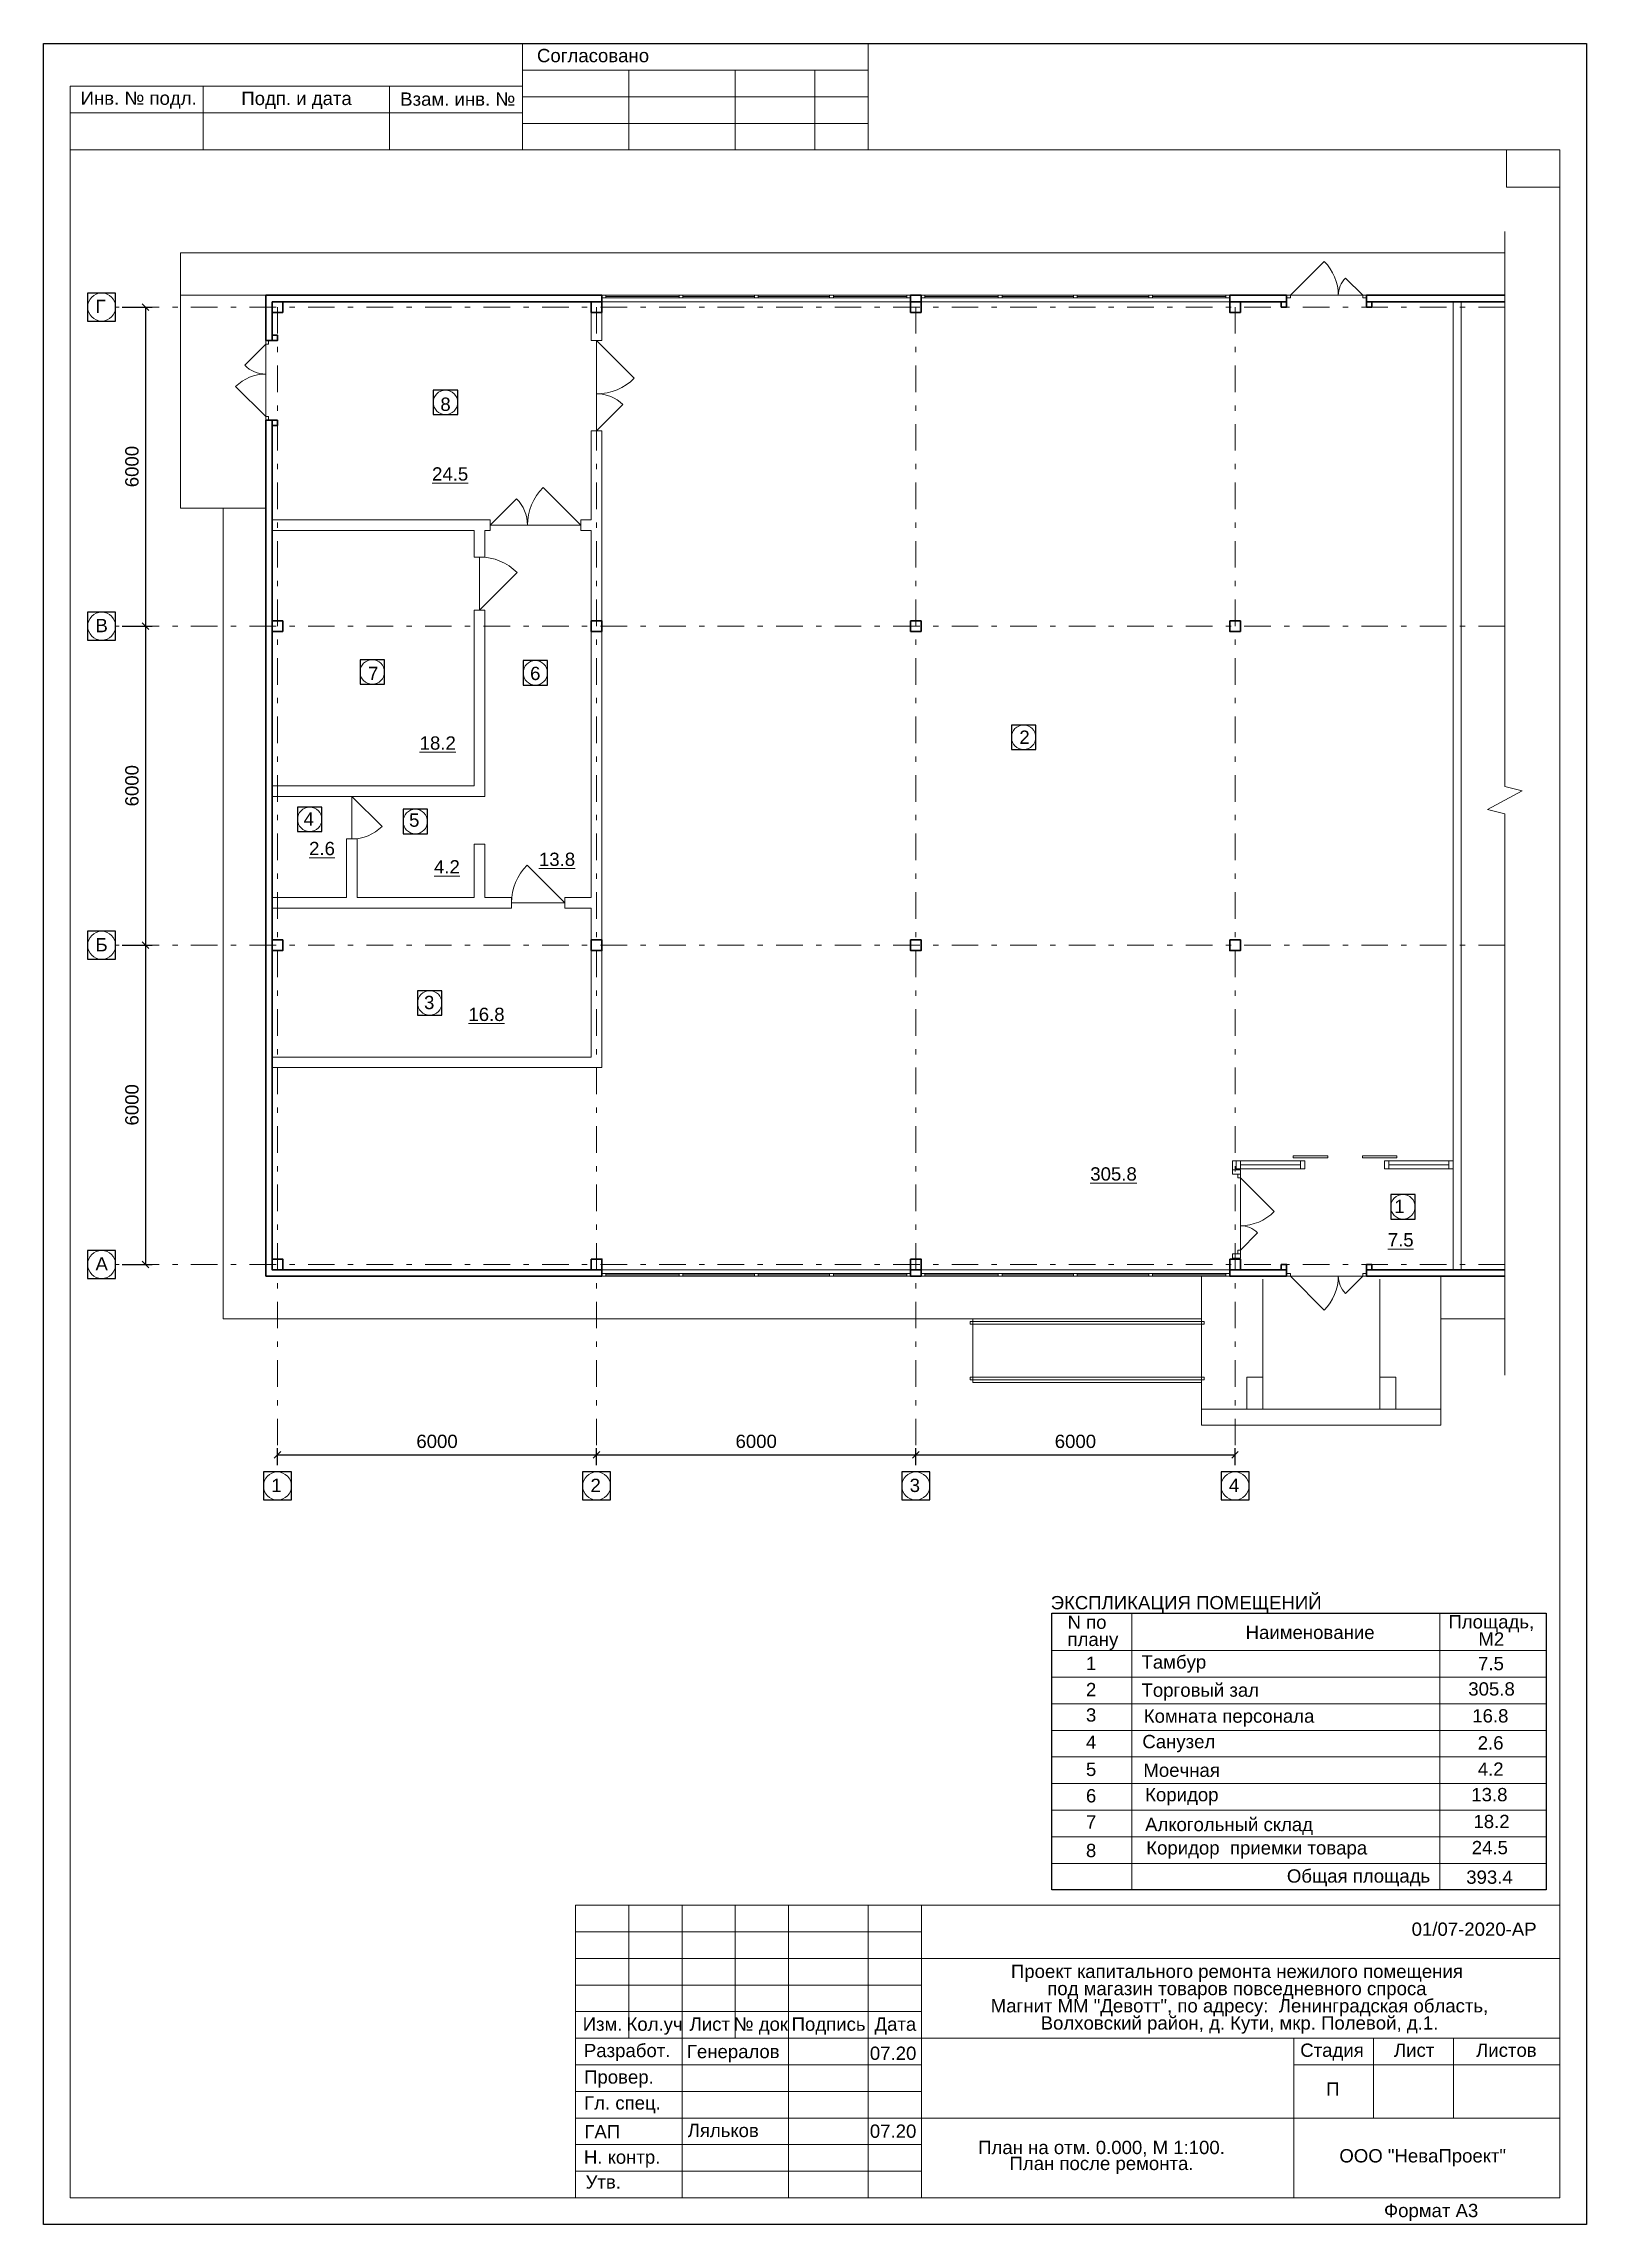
# Model space of a CAD drawing. Header units: metres. Extents: x 0 to 29, y 0 to 41.
import ezdxf
from ezdxf.enums import TextEntityAlignment as Align

# ---------------------------------------------------------------- set-up
doc = ezdxf.new("R2010")
doc.units = ezdxf.units.M
doc.header["$MEASUREMENT"] = 0
doc.linetypes.add('( Dashdot )', pattern=[1.001, 0.5, -0.25, 0.001, -0.25])
doc.linetypes.add('DGN Style 3', pattern=[2.577698, 1.841213, -0.736485])
for name, color, linetype, lineweight in [('1. стены  выступы  колонны  лифты', 7, 'Continuous', 30), ('Level 50', 7, 'Continuous', 0), ('Level 63', 7, 'Continuous', 0)]:
    doc.layers.add(name, color=color, linetype=linetype, lineweight=lineweight)
for name, color, linetype in [('YOLO_FRAME', 1, 'Continuous'), ('YOLO_STAMP', 1, 'Continuous'), ('YOLO_TABLE', 1, 'Continuous')]:
    doc.layers.add(name, color=color, linetype=linetype)
doc.styles.add('GOST 2.304', font='cs_gost2304.shx')
doc.styles.get("Standard").update_dxf_attribs({"font": 'cs_gost2304.shx'})
doc.styles.add('Style-Arial', font='arial.ttf')
doc.dimstyles.get("Standard").update_dxf_attribs({"dimtxt": 0.18, "dimasz": 0.18, "dimexe": 0.18, "dimexo": 0.0625, "dimgap": 0.09, "dimtad": 0, "dimtih": 1, "dimtoh": 1, "dimdec": 4, "dimzin": 0, "dimdsep": 46, "dimtxsty": 'Standard', "dimcen": 0.09, "dimadec": 0, "dimazin": 0, "dimtfac": 1, "dimtdec": 4, "dimtofl": 0, "dimtmove": 0, "dimatfit": 3, "dimfxl": 1, "dimtolj": 1, "dimtzin": 0, "dimarcsym": 0})

# ---------------------------------------------------------------- blocks, each defined once
blk = doc.blocks.new('*U7')
at = {"color": 7, "linetype": 'Continuous', "lineweight": 13}
for p, q in [((0.258, 0.68), (-0.138, 0.284)), ((0.258, -0.68), (-0.308, -0.114))]:
    blk.add_line(p, q, dxfattribs=at)
at = {"color": 7, "linetype": 'Continuous', "lineweight": 0}
for centre, radius, start, end in [((0.258, -0.68), 0.8, 90, 135), ((0.258, 0.68), 0.56, 225, 270)]:
    blk.add_arc(centre, radius, start, end, dxfattribs=at)
at = {"color": 7, "linetype": 'Continuous', "lineweight": 13}
for points in [[(0.308, 0.75), (0.258, 0.75), (0.258, 0.68), (0.308, 0.68)], [(0.308, -0.68), (0.258, -0.68), (0.258, -0.75), (0.308, -0.75)]]:
    blk.add_3dface(points, dxfattribs=at)
blk = doc.blocks.new('_Oblique')
at = {"color": 0, "linetype": 'ByBlock', "lineweight": -2}
blk.add_line((0.5, 0.5), (-0.5, -0.5), dxfattribs=at)
blk = doc.blocks.new('*D10')
at = {"color": 0, "linetype": 'Continuous', "lineweight": -2, "transparency": 16777216}
for p, q in [((1.479, 36.048), (2.038, 36.048)), ((1.913, 36.048), (1.913, 30.048)), ((1.479, 30.048), (2.038, 30.048))]:
    blk.add_line(p, q, dxfattribs=at)
at = {"layer": 'Defpoints', "color": 0, "linetype": 'Continuous', "lineweight": 0, "transparency": 16777216}
for p in [(1.354, 36.048), (1.354, 30.048), (1.913, 30.048)]:
    blk.add_point(p, dxfattribs=at)
at = {"color": 0, "linetype": 'Continuous', "lineweight": -2, "transparency": 16777216, "xscale": 0.125, "yscale": 0.125, "zscale": 0.125}
for p, rotation in [((1.913, 36.048), 90), ((1.913, 30.048), 270)]:
    blk.add_blockref('_Oblique', p, dxfattribs=dict(at, rotation=rotation))
at = {"color": 0, "linetype": 'Continuous', "lineweight": 0, "transparency": 16777216, "insert": (1.661, 33.048), "char_height": 0.25, "attachment_point": 5, "rotation": 90, "style": 'Style-Arial'}
blk.add_mtext('6000', dxfattribs=at)
blk = doc.blocks.new('*D11')
at = {"color": 0, "linetype": 'Continuous', "lineweight": -2, "transparency": 16777216}
for p, q in [((1.479, 30.048), (2.038, 30.048)), ((1.913, 30.048), (1.913, 24.048)), ((1.479, 24.048), (2.038, 24.048))]:
    blk.add_line(p, q, dxfattribs=at)
at = {"layer": 'Defpoints', "color": 0, "linetype": 'Continuous', "lineweight": 0, "transparency": 16777216}
for p in [(1.354, 30.048), (1.354, 24.048), (1.913, 24.048)]:
    blk.add_point(p, dxfattribs=at)
at = {"color": 0, "linetype": 'Continuous', "lineweight": -2, "transparency": 16777216, "xscale": 0.125, "yscale": 0.125, "zscale": 0.125}
for p, rotation in [((1.913, 30.048), 90), ((1.913, 24.048), 270)]:
    blk.add_blockref('_Oblique', p, dxfattribs=dict(at, rotation=rotation))
at = {"color": 0, "linetype": 'Continuous', "lineweight": 0, "transparency": 16777216, "insert": (1.661, 27.048), "char_height": 0.25, "attachment_point": 5, "rotation": 90, "style": 'Style-Arial'}
blk.add_mtext('6000', dxfattribs=at)
blk = doc.blocks.new('*D12')
at = {"color": 0, "linetype": 'Continuous', "lineweight": -2, "transparency": 16777216}
for p, q in [((1.479, 24.048), (2.038, 24.048)), ((1.913, 24.048), (1.913, 18.048)), ((1.479, 18.048), (2.038, 18.048))]:
    blk.add_line(p, q, dxfattribs=at)
at = {"layer": 'Defpoints', "color": 0, "linetype": 'Continuous', "lineweight": 0, "transparency": 16777216}
for p in [(1.354, 24.048), (1.354, 18.048), (1.913, 18.048)]:
    blk.add_point(p, dxfattribs=at)
at = {"color": 0, "linetype": 'Continuous', "lineweight": -2, "transparency": 16777216, "xscale": 0.125, "yscale": 0.125, "zscale": 0.125}
for p, rotation in [((1.913, 24.048), 90), ((1.913, 18.048), 270)]:
    blk.add_blockref('_Oblique', p, dxfattribs=dict(at, rotation=rotation))
at = {"color": 0, "linetype": 'Continuous', "lineweight": 0, "transparency": 16777216, "insert": (1.661, 21.048), "char_height": 0.25, "attachment_point": 5, "rotation": 90, "style": 'Style-Arial'}
blk.add_mtext('6000', dxfattribs=at)
blk = doc.blocks.new('*D13')
at = {"color": 0, "linetype": 'Continuous', "lineweight": -2, "transparency": 16777216}
for p, q in [((4.395, 14.271), (4.395, 14.593)), ((4.395, 14.468), (10.395, 14.468)), ((10.395, 14.271), (10.395, 14.593))]:
    blk.add_line(p, q, dxfattribs=at)
at = {"layer": 'Defpoints', "color": 0, "linetype": 'Continuous', "lineweight": 0, "transparency": 16777216}
for p in [(10.395, 14.468), (4.395, 14.146), (10.395, 14.146)]:
    blk.add_point(p, dxfattribs=at)
at = {"color": 0, "linetype": 'Continuous', "lineweight": -2, "transparency": 16777216, "xscale": 0.125, "yscale": 0.125, "zscale": 0.125, "rotation": 180}
blk.add_blockref('_Oblique', (4.395, 14.468), dxfattribs=at)
at = {"color": 0, "linetype": 'Continuous', "lineweight": -2, "transparency": 16777216, "xscale": 0.125, "yscale": 0.125, "zscale": 0.125}
blk.add_blockref('_Oblique', (10.395, 14.468), dxfattribs=at)
at = {"color": 0, "linetype": 'Continuous', "lineweight": 0, "transparency": 16777216, "insert": (7.395, 14.72), "char_height": 0.25, "attachment_point": 5, "style": 'Style-Arial'}
blk.add_mtext('6000', dxfattribs=at)
blk = doc.blocks.new('*D14')
at = {"color": 0, "linetype": 'Continuous', "lineweight": -2, "transparency": 16777216}
for p, q in [((10.395, 14.271), (10.395, 14.593)), ((10.395, 14.468), (16.395, 14.468)), ((16.395, 14.271), (16.395, 14.593))]:
    blk.add_line(p, q, dxfattribs=at)
at = {"layer": 'Defpoints', "color": 0, "linetype": 'Continuous', "lineweight": 0, "transparency": 16777216}
for p in [(16.395, 14.468), (10.395, 14.146), (16.395, 14.146)]:
    blk.add_point(p, dxfattribs=at)
at = {"color": 0, "linetype": 'Continuous', "lineweight": -2, "transparency": 16777216, "xscale": 0.125, "yscale": 0.125, "zscale": 0.125, "rotation": 180}
blk.add_blockref('_Oblique', (10.395, 14.468), dxfattribs=at)
at = {"color": 0, "linetype": 'Continuous', "lineweight": -2, "transparency": 16777216, "xscale": 0.125, "yscale": 0.125, "zscale": 0.125}
blk.add_blockref('_Oblique', (16.395, 14.468), dxfattribs=at)
at = {"color": 0, "linetype": 'Continuous', "lineweight": 0, "transparency": 16777216, "insert": (13.395, 14.72), "char_height": 0.25, "attachment_point": 5, "style": 'Style-Arial'}
blk.add_mtext('6000', dxfattribs=at)
blk = doc.blocks.new('*D15')
at = {"color": 0, "linetype": 'Continuous', "lineweight": -2, "transparency": 16777216}
for p, q in [((16.395, 14.271), (16.395, 14.593)), ((16.395, 14.468), (22.395, 14.468)), ((22.395, 14.271), (22.395, 14.593))]:
    blk.add_line(p, q, dxfattribs=at)
at = {"layer": 'Defpoints', "color": 0, "linetype": 'Continuous', "lineweight": 0, "transparency": 16777216}
for p in [(22.395, 14.468), (16.395, 14.146), (22.395, 14.146)]:
    blk.add_point(p, dxfattribs=at)
at = {"color": 0, "linetype": 'Continuous', "lineweight": -2, "transparency": 16777216, "xscale": 0.125, "yscale": 0.125, "zscale": 0.125, "rotation": 180}
blk.add_blockref('_Oblique', (16.395, 14.468), dxfattribs=at)
at = {"color": 0, "linetype": 'Continuous', "lineweight": -2, "transparency": 16777216, "xscale": 0.125, "yscale": 0.125, "zscale": 0.125}
blk.add_blockref('_Oblique', (22.395, 14.468), dxfattribs=at)
at = {"color": 0, "linetype": 'Continuous', "lineweight": 0, "transparency": 16777216, "insert": (19.395, 14.72), "char_height": 0.25, "attachment_point": 5, "style": 'Style-Arial'}
blk.add_mtext('6000', dxfattribs=at)
blk = doc.blocks.new('*U17')
at = {"layer": '1. стены  выступы  колонны  лифты', "linetype": 'Continuous', "lineweight": 13}
for p, q in [((-0.15, 0.3), (-0.15, -0.3)), ((0.15, 0.3), (-0.15, 0.3)), ((0.15, 0.3), (0.15, -0.3)), ((0.15, -0.3), (-0.15, -0.3))]:
    blk.add_line(p, q, dxfattribs=at)

msp = doc.modelspace()

# ---------------------------------------------------------------- linework, layer by layer
at = {"color": 7, "linetype": 'Continuous', "lineweight": 0}
for p, q in [((27.46991386, 37.47025259), (27.46991386, 27.034863)), ((2.5754203, 36.2676503), (2.5754203, 37.0676503)), ((2.5754203, 37.0676503), (27.46991386, 37.0676503)), ((11.9454203, 36.2426503), (10.5654203, 36.2426503)), ((10.5654203, 36.2176503), (16.2254203, 36.2176503)), ((13.3604203, 36.2426503), (12.0154203, 36.2426503)), ((14.7754203, 36.2426503), (13.4304203, 36.2426503)), ((16.2254203, 36.2426503), (14.8454203, 36.2426503)), ((16.5654203, 36.2426503), (17.9454203, 36.2426503)), ((22.2254203, 36.2176503), (16.5654203, 36.2176503)), ((18.0154203, 36.2426503), (19.3604203, 36.2426503)), ((19.4304203, 36.2426503), (20.7754203, 36.2426503)), ((20.8454203, 36.2426503), (22.2254203, 36.2426503)), ((23.4354203, 36.2676503), (24.7954203, 36.2676503)), ((4.1754203, 35.3476503), (4.1754203, 33.9876503)), ((10.3954203, 33.7176503), (10.3954203, 35.4176503)), ((10.3954203, 35.4176503), (11.10252708, 34.71054352)), ((10.3954203, 33.7176503), (10.89039505, 34.21262504)), ((8.3954203, 31.9476503), (8.89039505, 32.44262504)), ((10.0954203, 31.9476503), (9.38831352, 32.65475708)), ((3.3754203, 32.2676503), (3.3754203, 17.0276503)), ((8.3954203, 31.9476503), (10.0954203, 31.9476503)), ((8.1954203, 31.3476503), (8.1954203, 30.3476503)), ((8.1954203, 30.3476503), (8.90252708, 31.05475708)), ((5.7954203, 26.0476503), (5.7954203, 26.8476503)), ((5.7954203, 26.8476503), (6.36110573, 26.28196487)), ((27.46991386, 26.51895118), (27.46991386, 15.96758668)), ((9.7954203, 24.8476503), (9.08831352, 25.55475708)), ((9.7954203, 24.8476503), (8.7954203, 24.8476503)), ((22.3454203, 19.9976503), (23.6254203, 19.9976503)), ((22.3454203, 19.7676503), (22.3454203, 19.9976503)), ((22.4954203, 19.9226503), (23.6254203, 19.9226503)), ((25.2854203, 19.9976503), (26.4954203, 19.9976503)), ((25.2854203, 19.9226503), (26.4154203, 19.9226503)), ((22.4954203, 19.6776503), (22.4954203, 18.3176503)), ((10.5654203, 17.8776503), (16.2254203, 17.8776503)), ((11.9454203, 17.8526503), (10.5654203, 17.8526503)), ((13.3604203, 17.8526503), (12.0154203, 17.8526503)), ((14.7754203, 17.8526503), (13.4304203, 17.8526503)), ((16.2254203, 17.8526503), (14.8454203, 17.8526503)), ((22.2254203, 17.8776503), (16.5654203, 17.8776503)), ((16.5654203, 17.8526503), (17.9454203, 17.8526503)), ((18.0154203, 17.8526503), (19.3604203, 17.8526503)), ((19.4304203, 17.8526503), (20.7754203, 17.8526503)), ((20.8454203, 17.8526503), (22.2254203, 17.8526503)), ((21.7654203, 17.8276503), (21.7654203, 15.0276503)), ((23.4354203, 17.8276503), (24.7954203, 17.8276503)), ((26.2654203, 17.8276503), (26.2654203, 15.0276503)), ((3.3754203, 17.0276503), (21.7654203, 17.0276503)), ((17.4154203, 16.9776503), (21.8154203, 16.9776503)), ((17.4154203, 16.9776503), (17.4154203, 16.9276503)), ((17.4154203, 16.9276503), (21.8154203, 16.9276503)), ((17.4654203, 17.0276503), (17.4654203, 15.8276503)), ((21.8154203, 16.9776503), (21.8154203, 16.9276503)), ((26.2654203, 17.0276503), (27.46991386, 17.0276503)), ((17.4154203, 15.9276503), (21.8154203, 15.9276503)), ((17.4154203, 15.9276503), (17.4154203, 15.8776503)), ((17.4154203, 15.8776503), (21.8154203, 15.8776503)), ((17.4654203, 15.8276503), (21.7654203, 15.8276503)), ((21.8154203, 15.9276503), (21.8154203, 15.8776503)), ((21.7654203, 15.3276503), (26.2654203, 15.3276503)), ((21.7654203, 15.0276503), (26.2654203, 15.0276503)), ((18.95322052, 10.78735592), (28.24392385, 10.78735592)), ((18.95322052, 10.28735592), (28.24392385, 10.28735592)), ((18.95322052, 9.78735592), (28.24392385, 9.78735592)), ((18.95322052, 9.28735592), (28.24392385, 9.28735592)), ((18.95322052, 8.78735592), (28.24392385, 8.78735592)), ((18.95322052, 8.28735592), (28.24392385, 8.28735592)), ((18.95322052, 7.78735592), (28.24392385, 7.78735592)), ((18.95322052, 7.28735592), (28.24392385, 7.28735592)), ((18.95322052, 6.78735592), (28.24392385, 6.78735592))]:
    msp.add_line(p, q, dxfattribs=at)
at = {"color": 7, "linetype": 'Continuous', "lineweight": 13}
for p, q in [((23.4354203, 36.2676503), (24.07282718, 36.90505717)), ((24.7954203, 36.2676503), (24.47116196, 36.59190864)), ((26.4954203, 36.1476503), (26.4954203, 30.2476503)), ((26.6454203, 36.1476503), (26.6454203, 30.2476503)), ((10.2954203, 35.9476503), (10.2954203, 35.4176503)), ((10.4954203, 35.9476503), (10.4954203, 35.4176503)), ((10.2954203, 35.4176503), (10.4954203, 35.4176503)), ((10.2954203, 33.7176503), (10.4954203, 33.7176503)), ((10.2954203, 33.7176503), (10.2954203, 32.0476503)), ((10.4954203, 33.7176503), (10.4954203, 21.7476503)), ((4.2954203, 32.0476503), (8.3954203, 32.0476503)), ((8.3954203, 32.0476503), (8.3954203, 31.8476503)), ((10.0954203, 32.0476503), (10.0954203, 31.8476503)), ((10.0954203, 32.0476503), (10.2954203, 32.0476503)), ((4.2954203, 31.8476503), (8.0954203, 31.8476503)), ((8.0954203, 31.8476503), (8.0954203, 31.3476503)), ((8.2954203, 31.8476503), (8.3954203, 31.8476503)), ((8.2954203, 31.8476503), (8.2954203, 31.3476503)), ((10.0954203, 31.8476503), (10.2954203, 31.8476503)), ((10.2954203, 31.8476503), (10.2954203, 24.9476503)), ((8.0954203, 31.3476503), (8.2954203, 31.3476503)), ((8.0954203, 30.3476503), (8.2954203, 30.3476503)), ((8.0954203, 30.3476503), (8.0954203, 27.0476503)), ((8.2954203, 30.3476503), (8.2954203, 26.8476503)), ((26.4954203, 30.2476503), (26.4954203, 17.9476503)), ((26.6454203, 30.2476503), (26.6454203, 17.9476503)), ((4.2954203, 27.0476503), (8.0954203, 27.0476503)), ((4.2954203, 26.8476503), (8.2954203, 26.8476503)), ((5.6954203, 26.0476503), (5.6954203, 24.9476503)), ((5.6954203, 26.0476503), (5.8954203, 26.0476503)), ((5.8954203, 26.0476503), (5.8954203, 24.9476503)), ((8.0954203, 25.9476503), (8.0954203, 24.9476503)), ((8.0954203, 25.9476503), (8.2954203, 25.9476503)), ((8.2954203, 25.9476503), (8.2954203, 24.9476503)), ((4.2954203, 24.9476503), (5.6954203, 24.9476503)), ((4.2954203, 24.7476503), (8.7954203, 24.7476503)), ((5.8954203, 24.9476503), (8.0954203, 24.9476503)), ((8.2954203, 24.9476503), (8.7954203, 24.9476503)), ((8.7954203, 24.9476503), (8.7954203, 24.7476503)), ((9.7954203, 24.9476503), (9.7954203, 24.7476503)), ((9.7954203, 24.9476503), (10.2954203, 24.9476503)), ((9.7954203, 24.7476503), (10.2954203, 24.7476503)), ((10.2954203, 24.7476503), (10.2954203, 21.9476503)), ((4.2954203, 21.9476503), (10.2954203, 21.9476503)), ((4.2954203, 21.7476503), (10.4954203, 21.7476503)), ((22.4954203, 19.8476503), (23.6254203, 19.8476503)), ((23.7054203, 19.8476503), (23.7054203, 19.9976503)), ((25.2054203, 19.8476503), (25.2054203, 19.9976503)), ((25.2854203, 19.8476503), (26.4954203, 19.8476503)), ((22.4954203, 19.6776503), (23.13282718, 19.04024342)), ((22.4954203, 18.3176503), (22.81967865, 18.64190864)), ((23.4354203, 17.8276503), (24.07282718, 17.19024342)), ((24.7954203, 17.8276503), (24.47116196, 17.50339195)), ((18.95322052, 11.49182835), (28.24392385, 11.49182835)), ((18.95322052, 11.49182835), (18.95322052, 6.28735592)), ((20.45322052, 11.49182835), (20.45322052, 10.78735592)), ((26.24392385, 11.49182835), (26.24392385, 6.28735592)), ((28.24392385, 11.49182835), (28.24392385, 6.28735592)), ((18.95322052, 10.78735592), (28.24392385, 10.78735592)), ((20.45322052, 10.78735592), (20.45322052, 6.28735592)), ((18.95322052, 6.28735592), (28.24392385, 6.28735592))]:
    msp.add_line(p, q, dxfattribs=at)
at = {"color": 7, "linetype": 'Continuous', "lineweight": 30}
for p, q in [((4.1754203, 36.2676503), (10.4954203, 36.2676503)), ((4.1754203, 36.2676503), (4.1754203, 35.4176503)), ((4.2954203, 36.1476503), (10.4954203, 36.1476503)), ((4.2954203, 36.1476503), (4.2954203, 35.4176503)), ((10.4954203, 36.1476503), (10.4954203, 36.2676503)), ((22.2954203, 36.1476503), (22.2954203, 36.2676503)), ((22.2954203, 36.2676503), (23.3654203, 36.2676503)), ((22.2954203, 36.1476503), (23.3654203, 36.1476503)), ((23.3654203, 36.1476503), (23.3654203, 36.2676503)), ((24.8654203, 36.1476503), (24.8654203, 36.2676503)), ((24.8654203, 36.2676503), (27.46991386, 36.2676503)), ((24.8654203, 36.1476503), (27.46991386, 36.1476503)), ((4.1754203, 35.4176503), (4.2954203, 35.4176503)), ((4.1754203, 33.9176503), (4.2954203, 33.9176503)), ((4.1754203, 33.9176503), (4.1754203, 17.8276503)), ((4.2954203, 33.9176503), (4.2954203, 17.9476503)), ((4.1754203, 17.8276503), (10.4954203, 17.8276503)), ((4.2954203, 17.9476503), (10.4954203, 17.9476503)), ((10.4954203, 17.9476503), (10.4954203, 17.8276503)), ((22.2954203, 17.9476503), (23.3654203, 17.9476503)), ((22.2954203, 17.9476503), (22.2954203, 17.8276503)), ((22.2954203, 17.8276503), (23.3654203, 17.8276503)), ((23.3654203, 17.9476503), (23.3654203, 17.8276503)), ((24.8654203, 17.9476503), (24.8654203, 17.8276503)), ((24.8654203, 17.9476503), (27.46991386, 17.9476503)), ((24.8654203, 17.8276503), (27.46991386, 17.8276503))]:
    msp.add_line(p, q, dxfattribs=at)
at = {"color": 1, "linetype": '( Dashdot )', "lineweight": 0}
for p, q in [((27.46991386, 36.0476503), (1.35393748, 36.0476503)), ((4.3954203, 36.0476503), (4.3954203, 14.145977)), ((10.3954203, 36.0476503), (10.3954203, 14.145977)), ((16.3954203, 36.0476503), (16.3954203, 14.145977)), ((22.3954203, 36.0476503), (22.3954203, 14.145977)), ((27.46991386, 30.0476503), (1.35393748, 30.0476503)), ((27.46991386, 24.0476503), (1.35393748, 24.0476503)), ((27.46991386, 18.0476503), (1.35393748, 18.0476503))]:
    msp.add_line(p, q, dxfattribs=at)
at = {"color": 7, "linetype": 'DGN Style 3', "lineweight": 13}
for p, q in [((22.9154203, 15.9276503), (22.9154203, 17.8276503)), ((25.1154203, 15.9276503), (25.1154203, 17.8276503))]:
    msp.add_line(p, q, dxfattribs=at)
at = {"color": 7, "linetype": 'Continuous', "lineweight": 0, "flags": 128}
for points in [[(4.1754203, 36.2676503), (2.5754203, 36.2676503), (2.5754203, 32.2676503), (4.1754203, 32.2676503)], [(27.46991386, 27.034863), (27.79266844, 26.94910119), (27.14184621, 26.59776226), (27.46991386, 26.51895118)]]:
    msp.add_lwpolyline(points, dxfattribs=at)
at = {"color": 7, "linetype": 'Continuous', "lineweight": 13}
for centre, radius in [((1.09058203, 36.0476503), 0.26335544), ((7.5539785, 34.25551157), 0.23004335), ((1.09058203, 30.0476503), 0.26335544), ((6.1773798, 29.18671557), 0.23004335), ((9.24319125, 29.17024656), 0.23004335), ((18.42211554, 27.95815666), 0.23004335), ((5.00164934, 26.41577364), 0.23004335), ((6.98636179, 26.37504379), 0.23004335), ((1.09058203, 24.0476503), 0.26335544), ((7.25745872, 22.96334051), 0.23004335), ((25.55157741, 19.13173613), 0.23004335), ((1.09058203, 18.0476503), 0.26335544), ((4.3954203, 13.88262156), 0.26335544), ((10.3954203, 13.88262156), 0.26335544), ((16.3954203, 13.88262156), 0.26335544), ((22.3954203, 13.88262156), 0.26335544)]:
    msp.add_circle(centre, radius, dxfattribs=at)
at = {"color": 7, "linetype": 'Continuous', "lineweight": 0, "extrusion": (0, 0, -1)}
for centre, radius, start, end in [((-23.4354203, 36.2676503), 0.90142945, 135, 180), ((-24.7954203, 36.2676503), 0.45857055, 0, 45), ((-10.3954203, 35.4176503), 1, 225, 270), ((-10.3954203, 33.7176503), 0.7, 90, 135), ((-22.4954203, 19.6776503), 0.90142945, 225, 270), ((-22.4954203, 18.3176503), 0.45857055, 90, 135)]:
    msp.add_arc(centre, radius, start, end, dxfattribs=at)
at = {"color": 7, "linetype": 'Continuous', "lineweight": 0}
for centre, radius, start, end in [((8.3954203, 31.9476503), 0.7, 0, 45), ((10.0954203, 31.9476503), 1, 135, 180), ((8.1954203, 30.3476503), 1, 45, 90), ((5.7954203, 26.8476503), 0.8, 270, 315), ((9.7954203, 24.8476503), 1, 135, 180), ((23.4354203, 17.8276503), 0.90142945, 315, 0), ((24.7954203, 17.8276503), 0.45857055, 180, 225)]:
    msp.add_arc(centre, radius, start, end, dxfattribs=at)
at = {"color": 7, "linetype": 'Continuous', "lineweight": 30}
for points in [[(4.2954203, 36.1476503), (4.4954203, 36.1476503), (4.4954203, 35.9476503), (4.2954203, 35.9476503)], [(10.2954203, 36.1476503), (10.4954203, 36.1476503), (10.4954203, 35.9476503), (10.2954203, 35.9476503)], [(16.2954203, 36.2676503), (16.4954203, 36.2676503), (16.4954203, 36.1476503), (16.2954203, 36.1476503)], [(16.2954203, 36.1476503), (16.4954203, 36.1476503), (16.4954203, 35.9476503), (16.2954203, 35.9476503)], [(22.2954203, 36.1476503), (22.4954203, 36.1476503), (22.4954203, 35.9476503), (22.2954203, 35.9476503)], [(23.2654203, 36.0476503), (23.3654203, 36.0476503), (23.3654203, 36.1476503), (23.2654203, 36.1476503)], [(24.8654203, 36.0476503), (24.9654203, 36.0476503), (24.9654203, 36.1476503), (24.8654203, 36.1476503)], [(4.2954203, 35.5176503), (4.3954203, 35.5176503), (4.3954203, 35.4176503), (4.2954203, 35.4176503)], [(4.2954203, 33.9176503), (4.3954203, 33.9176503), (4.3954203, 33.8176503), (4.2954203, 33.8176503)], [(4.2954203, 30.1476503), (4.4954203, 30.1476503), (4.4954203, 29.9476503), (4.2954203, 29.9476503)], [(10.2954203, 30.1476503), (10.4954203, 30.1476503), (10.4954203, 29.9476503), (10.2954203, 29.9476503)], [(16.2954203, 30.1476503), (16.4954203, 30.1476503), (16.4954203, 29.9476503), (16.2954203, 29.9476503)], [(22.2954203, 30.1476503), (22.4954203, 30.1476503), (22.4954203, 29.9476503), (22.2954203, 29.9476503)], [(4.2954203, 24.1476503), (4.4954203, 24.1476503), (4.4954203, 23.9476503), (4.2954203, 23.9476503)], [(10.2954203, 24.1476503), (10.4954203, 24.1476503), (10.4954203, 23.9476503), (10.2954203, 23.9476503)], [(16.2954203, 24.1476503), (16.4954203, 24.1476503), (16.4954203, 23.9476503), (16.2954203, 23.9476503)], [(22.2954203, 24.1476503), (22.4954203, 24.1476503), (22.4954203, 23.9476503), (22.2954203, 23.9476503)], [(4.2954203, 18.1476503), (4.4954203, 18.1476503), (4.4954203, 17.9476503), (4.2954203, 17.9476503)], [(10.2954203, 18.1476503), (10.4954203, 18.1476503), (10.4954203, 17.9476503), (10.2954203, 17.9476503)], [(16.2954203, 18.1476503), (16.4954203, 18.1476503), (16.4954203, 17.9476503), (16.2954203, 17.9476503)], [(22.2954203, 18.1476503), (22.4954203, 18.1476503), (22.4954203, 17.9476503), (22.2954203, 17.9476503)], [(23.2654203, 18.0476503), (23.3654203, 18.0476503), (23.3654203, 17.9476503), (23.2654203, 17.9476503)], [(24.8654203, 18.0476503), (24.9654203, 18.0476503), (24.9654203, 17.9476503), (24.8654203, 17.9476503)], [(16.2954203, 17.9476503), (16.4954203, 17.9476503), (16.4954203, 17.8276503), (16.2954203, 17.8276503)]]:
    msp.add_3dface(points, dxfattribs=at)
at = {"color": 7, "linetype": 'Continuous', "lineweight": 0}
for points in [[(10.4954203, 36.2676503), (16.2954203, 36.2676503), (16.2954203, 36.1476503), (10.4954203, 36.1476503)], [(16.4954203, 36.1476503), (22.2954203, 36.1476503), (22.2954203, 36.2676503), (16.4954203, 36.2676503)], [(10.4954203, 17.8276503), (16.2954203, 17.8276503), (16.2954203, 17.9476503), (10.4954203, 17.9476503)], [(16.4954203, 17.9476503), (22.2954203, 17.9476503), (22.2954203, 17.8276503), (16.4954203, 17.8276503)]]:
    msp.add_3dface(points, dxfattribs=at)
at = {"color": 7, "linetype": 'Continuous', "lineweight": 13}
for points in [[(10.4954203, 36.2676503), (10.4954203, 36.2176503), (10.5654203, 36.2176503), (10.5654203, 36.2676503)], [(11.9454203, 36.2676503), (11.9454203, 36.2176503), (12.0154203, 36.2176503), (12.0154203, 36.2676503)], [(13.3604203, 36.2676503), (13.3604203, 36.2176503), (13.4304203, 36.2176503), (13.4304203, 36.2676503)], [(14.8454203, 36.2676503), (14.8454203, 36.2176503), (14.7754203, 36.2176503), (14.7754203, 36.2676503)], [(16.2254203, 36.2676503), (16.2254203, 36.2176503), (16.2954203, 36.2176503), (16.2954203, 36.2676503)], [(16.5654203, 36.2676503), (16.5654203, 36.2176503), (16.4954203, 36.2176503), (16.4954203, 36.2676503)], [(17.9454203, 36.2676503), (17.9454203, 36.2176503), (18.0154203, 36.2176503), (18.0154203, 36.2676503)], [(19.4304203, 36.2676503), (19.4304203, 36.2176503), (19.3604203, 36.2176503), (19.3604203, 36.2676503)], [(20.8454203, 36.2676503), (20.8454203, 36.2176503), (20.7754203, 36.2176503), (20.7754203, 36.2676503)], [(22.2954203, 36.2676503), (22.2954203, 36.2176503), (22.2254203, 36.2176503), (22.2254203, 36.2676503)], [(23.4354203, 36.2676503), (23.4354203, 36.2176503), (23.3654203, 36.2176503), (23.3654203, 36.2676503)], [(24.8654203, 36.2676503), (24.8654203, 36.2176503), (24.7954203, 36.2176503), (24.7954203, 36.2676503)], [(22.3454203, 19.8276503), (22.4954203, 19.8276503), (22.4954203, 19.7476503), (22.3454203, 19.7476503)], [(22.4154203, 19.8476503), (22.4154203, 19.9976503), (22.4954203, 19.9976503), (22.4954203, 19.8476503)], [(22.4954203, 19.6776503), (22.4454203, 19.6776503), (22.4454203, 19.7476503), (22.4954203, 19.7476503)], [(24.13926727, 20.0894353), (23.48926727, 20.0894353), (23.48926727, 20.05412226), (24.13926727, 20.05412226)], [(23.6254203, 19.8476503), (23.6254203, 19.9976503), (23.7054203, 19.9976503), (23.7054203, 19.8476503)], [(24.78926727, 20.0894353), (25.43926727, 20.0894353), (25.43926727, 20.05412226), (24.78926727, 20.05412226)], [(25.2054203, 19.8476503), (25.2054203, 19.9976503), (25.2854203, 19.9976503), (25.2854203, 19.8476503)], [(26.4154203, 19.8476503), (26.4154203, 19.9976503), (26.4954203, 19.9976503), (26.4954203, 19.8476503)], [(22.3454203, 18.2476503), (22.4954203, 18.2476503), (22.4954203, 18.1676503), (22.3454203, 18.1676503)], [(22.4954203, 18.2476503), (22.4454203, 18.2476503), (22.4454203, 18.3176503), (22.4954203, 18.3176503)], [(10.4954203, 17.8276503), (10.4954203, 17.8776503), (10.5654203, 17.8776503), (10.5654203, 17.8276503)], [(11.9454203, 17.8276503), (11.9454203, 17.8776503), (12.0154203, 17.8776503), (12.0154203, 17.8276503)], [(13.3604203, 17.8276503), (13.3604203, 17.8776503), (13.4304203, 17.8776503), (13.4304203, 17.8276503)], [(14.8454203, 17.8276503), (14.8454203, 17.8776503), (14.7754203, 17.8776503), (14.7754203, 17.8276503)], [(16.2254203, 17.8276503), (16.2254203, 17.8776503), (16.2954203, 17.8776503), (16.2954203, 17.8276503)], [(16.5654203, 17.8276503), (16.5654203, 17.8776503), (16.4954203, 17.8776503), (16.4954203, 17.8276503)], [(17.9454203, 17.8276503), (17.9454203, 17.8776503), (18.0154203, 17.8776503), (18.0154203, 17.8276503)], [(19.4304203, 17.8276503), (19.4304203, 17.8776503), (19.3604203, 17.8776503), (19.3604203, 17.8276503)], [(20.8454203, 17.8276503), (20.8454203, 17.8776503), (20.7754203, 17.8776503), (20.7754203, 17.8276503)], [(22.2954203, 17.8276503), (22.2954203, 17.8776503), (22.2254203, 17.8776503), (22.2254203, 17.8276503)], [(23.4354203, 17.8276503), (23.4354203, 17.8776503), (23.3654203, 17.8776503), (23.3654203, 17.8276503)], [(24.8654203, 17.8276503), (24.8654203, 17.8776503), (24.7954203, 17.8776503), (24.7954203, 17.8276503)]]:
    msp.add_3dface(points, dxfattribs=at)
at = {"layer": 'Level 50', "color": 7, "linetype": 'Continuous', "lineweight": 0}
for p, q in [((0.00001353, 41.0000024), (29.00001353, 41.0000024)), ((0.00001353, 0.0000024), (0.00001353, 41.0000024)), ((29.00001353, 41.0000024), (29.00001353, 0.0000024)), ((29.00001353, 0.0000024), (0.00001353, 0.0000024))]:
    msp.add_line(p, q, dxfattribs=at)
at = {"layer": 'Level 50', "color": 7, "linetype": 'Continuous', "lineweight": 13}
for p, q in [((0.50001353, 39.43893646), (0.50001353, 0.5000024)), ((28.50001353, 39.0000024), (0.50001353, 39.0000024)), ((27.50001353, 39.0000024), (27.50001353, 38.3000024)), ((28.50001353, 39.0000024), (28.50001353, 0.5000024)), ((27.50001353, 38.3000024), (28.50001353, 38.3000024)), ((28.50001353, 0.5000024), (0.50001353, 0.5000024))]:
    msp.add_line(p, q, dxfattribs=at)
at = {"layer": 'Level 63', "color": 7, "linetype": 'Continuous', "lineweight": 13}
for p, q in [((9.00001353, 41.0000024), (9.00001353, 39.0000024)), ((15.50001353, 41.0000024), (9.00001353, 41.0000024)), ((15.50001353, 41.0000024), (15.50001353, 39.0000024)), ((3.00001353, 40.2000024), (3.00001353, 39.0000024)), ((6.50001353, 40.2000024), (6.50001353, 39.0000024)), ((15.50001353, 40.5000024), (9.00001353, 40.5000024)), ((9.00001353, 40.2000024), (9.00001353, 39.0000024)), ((11.00001353, 40.5000024), (11.00001353, 39.0000024)), ((13.00001353, 40.5000024), (13.00001353, 39.0000024)), ((14.50001353, 40.5000024), (14.50001353, 39.0000024)), ((15.50001353, 40.0000024), (9.00001353, 40.0000024)), ((0.50001353, 39.7000024), (9.00001353, 39.7000024)), ((15.50001353, 39.5000024), (9.00001353, 39.5000024)), ((10.00001353, 6.0000024), (28.50001353, 6.0000024)), ((10.00001353, 6.0000024), (10.00001353, 0.5000024)), ((11.00001353, 6.0000024), (11.00001353, 3.5000024)), ((12.00001353, 6.0000024), (12.00001353, 0.5000024)), ((13.00001353, 6.0000024), (13.00001353, 3.5000024)), ((14.00001353, 6.0000024), (14.00001353, 0.5000024)), ((15.50001353, 6.0000024), (15.50001353, 0.5000024)), ((16.50001353, 6.0000024), (16.50001353, 0.5000024)), ((16.50001353, 5.0000024), (28.50001353, 5.0000024)), ((10.00001353, 4.0000024), (16.50001353, 4.0000024)), ((10.00001353, 3.5000024), (16.50001353, 3.5000024)), ((16.50001353, 3.5000024), (28.50001353, 3.5000024)), ((23.50001353, 3.0000024), (28.50001353, 3.0000024)), ((16.50001353, 2.0000024), (28.50001353, 2.0000024)), ((21.50002451, 0.5000024), (27.80001353, 0.5000024))]:
    msp.add_line(p, q, dxfattribs=at)
at = {"layer": 'Level 63', "color": 7, "linetype": 'Continuous', "lineweight": 0}
for p, q in [((10.00001353, 5.5000024), (16.50001353, 5.5000024)), ((10.00001353, 5.0000024), (16.50001353, 5.0000024)), ((10.00001353, 4.5000024), (16.50001353, 4.5000024)), ((10.00001353, 3.0000024), (16.50001353, 3.0000024)), ((10.00001353, 2.5000024), (16.50001353, 2.5000024)), ((10.00001353, 2.0000024), (16.50001353, 2.0000024)), ((10.00001353, 1.5000024), (16.50001353, 1.5000024)), ((10.00001353, 1.0000024), (16.50001353, 1.0000024))]:
    msp.add_line(p, q, dxfattribs=at)
at = {"layer": 'Level 63', "color": 7, "linetype": 'Continuous', "lineweight": 13, "flags": 128}
for points in [[(0.50001353, 39.0000024), (0.50001353, 40.2000024), (9.00001353, 40.2000024)], [(23.50001353, 3.5000024), (23.50001353, 0.5000024)], [(25.00001353, 3.5000024), (25.00001353, 2.0000024)], [(26.50001353, 3.5000024), (26.50001353, 2.0000024)]]:
    msp.add_lwpolyline(points, dxfattribs=at)
at = {"layer": 'YOLO_FRAME'}
msp.add_lwpolyline([(0.00001353, 41.0000024), (29.00001353, 41.0000024), (29.00001353, 0.0000024), (0.00001353, 0.0000024)], close=True, dxfattribs=at)
at = {"layer": 'YOLO_STAMP', "lineweight": 0}
msp.add_lwpolyline([(10.00001353, 6.0000024), (28.50001353, 6.0000024), (28.50001353, 0.5000024), (10.00001353, 0.5000024)], close=True, dxfattribs=at)
at = {"layer": 'YOLO_TABLE'}
for points in [[(0.82722659, 35.78429485), (1.35393748, 35.78429485), (1.35393748, 36.31100574), (0.82722659, 36.31100574)], [(7.32393516, 34.02546822), (7.78402185, 34.02546822), (7.78402185, 34.48555491), (7.32393516, 34.48555491)], [(0.82722659, 29.78429485), (1.35393748, 29.78429485), (1.35393748, 30.31100574), (0.82722659, 30.31100574)], [(5.94733646, 28.95667222), (6.40742315, 28.95667222), (6.40742315, 29.41675891), (5.94733646, 29.41675891)], [(9.0131479, 28.94020321), (9.47323459, 28.94020321), (9.47323459, 29.4002899), (9.0131479, 29.4002899)], [(18.19207219, 27.72811332), (18.65215889, 27.72811332), (18.65215889, 28.18820001), (18.19207219, 28.18820001)], [(4.771606, 26.18573029), (5.23169269, 26.18573029), (5.23169269, 26.64581698), (4.771606, 26.64581698)], [(6.75631844, 26.14500045), (7.21640513, 26.14500045), (7.21640513, 26.60508714), (6.75631844, 26.60508714)], [(0.82722659, 23.78429485), (1.35393748, 23.78429485), (1.35393748, 24.31100574), (0.82722659, 24.31100574)], [(7.02741538, 22.73329716), (7.48750207, 22.73329716), (7.48750207, 23.19338386), (7.02741538, 23.19338386)], [(25.32153406, 18.90169278), (25.78162075, 18.90169278), (25.78162075, 19.36177948), (25.32153406, 19.36177948)], [(0.82722659, 17.78429485), (1.35393748, 17.78429485), (1.35393748, 18.31100574), (0.82722659, 18.31100574)], [(4.13206486, 13.61926611), (4.65877575, 13.61926611), (4.65877575, 14.145977), (4.13206486, 14.145977)], [(10.13206486, 13.61926611), (10.65877575, 13.61926611), (10.65877575, 14.145977), (10.13206486, 14.145977)], [(16.13206486, 13.61926611), (16.65877575, 13.61926611), (16.65877575, 14.145977), (16.13206486, 14.145977)], [(22.13206486, 13.61926611), (22.65877575, 13.61926611), (22.65877575, 14.145977), (22.13206486, 14.145977)], [(18.95322052, 11.49182835), (28.24392385, 11.49182835), (28.24392385, 6.28735592), (18.95322052, 6.28735592)]]:
    msp.add_lwpolyline(points, close=True, dxfattribs=at)

# ---------------------------------------------------------------- block references
at = {"color": 7, "linetype": 'Continuous', "lineweight": 13}
msp.add_blockref('*U7', (3.9176128, 34.66763519), dxfattribs=at)
at = {"layer": '1. стены  выступы  колонны  лифты', "linetype": 'Continuous', "lineweight": 13}
for p in [(22.76538915, 15.62765801), (25.26538915, 15.62765801)]:
    msp.add_blockref('*U17', p, dxfattribs=at)

# ---------------------------------------------------------------- texts
at = {"color": 7, "linetype": 'Continuous', "lineweight": 30, "style": 'Style-Arial'}
for s, p in [('Г', (0.97492881, 36.18436345)), ('В', (0.97492881, 30.18436345)), ('Б', (0.97492881, 24.18436345)), ('А', (0.97492881, 18.18436345)), ('1', (4.27976709, 14.0193347)), ('2', (10.27976709, 14.0193347)), ('3', (16.27976709, 14.0193347)), ('4', (22.27976709, 14.0193347))]:
    msp.add_text(s, height=0.25, dxfattribs=at).set_placement(p, align=Align.TOP_LEFT)
at = {"color": 7, "linetype": 'Continuous', "lineweight": 0, "style": 'Style-Arial'}
for s, p in [('8', (7.5549743, 34.34469959)), ('7', (6.19569532, 29.28425246)), ('6', (9.24139709, 29.28425246)), ('2', (18.43875444, 28.08498814)), ('4', (4.98580092, 26.54842155)), ('5', (6.96629277, 26.52615038)), ('3', (7.24825402, 23.09739352)), ('1', (25.48741743, 19.26423091)), ('1', (19.69061831, 10.67343942)), ('2', (19.69061831, 10.18009418)), ('3', (19.69061831, 9.70241068)), ('4', (19.69061831, 9.19116629)), ('5', (19.69061831, 8.6799219)), ('6', (19.69061831, 8.18322056)), ('7', (19.69061831, 7.6914335)), ('8', (19.69061831, 7.15445908)), ('Генералов', (12.96296507, 3.37507672))]:
    msp.add_text(s, height=0.25, dxfattribs=at).set_placement(p, align=Align.TOP_CENTER)
at = {"color": 7, "lineweight": 13, "style": 'Style-Arial'}
msp.add_text('ЭКСПЛИКАЦИЯ ПОМЕЩЕНИЙ ', height=0.25, dxfattribs=at).set_placement((21.52532703, 11.68878869), align=Align.MIDDLE_CENTER)
at = {"color": 7, "linetype": 'Continuous', "lineweight": 0, "style": 'Style-Arial'}
for s, p in [('Тамбур', (20.6376756, 10.69813274)), ('Торговый зал', (20.6376756, 10.16992564)), ('Санузел', (20.65335817, 9.20230569)), ('Общая площадь', (23.37030628, 6.67508851))]:
    msp.add_text(s, height=0.25, dxfattribs=at).set_placement(p, align=Align.TOP_LEFT)
at = {"color": 7, "linetype": 'Continuous', "lineweight": 13, "style": 'Style-Arial'}
msp.add_text('393.4', height=0.25, dxfattribs=at).set_placement((26.74167107, 6.65312982), align=Align.TOP_LEFT)
msp.add_text('01/07-2020-АР', height=0.25, dxfattribs=at).set_placement((26.88998841, 5.67505447), align=Align.TOP_CENTER)
at = {"color": 7, "lineweight": 13, "style": 'Style-Arial'}
msp.add_text('Ляльков', height=0.25, dxfattribs=at).set_placement((12.10658091, 1.89126493), align=Align.TOP_LEFT)
at = {"color": 7, "linetype": 'Continuous', "lineweight": 13, "char_height": 0.25, "style": 'Style-Arial'}
for s, insert, attachment_point, line_spacing_factor in [('\\L24.5', (7.30198658, 33.03442759), 1, 0.6), ('\\L18.2', (7.06870297, 27.97564467), 1, 0.6), ('\\L2.6', (4.98998315, 25.99228838), 1, 0.6), ('\\L4.2', (7.33837539, 25.64802427), 1, 0.6), ('\\L13.8', (9.31159863, 25.78937581), 1, 0.6), ('\\L16.8', (7.98508428, 22.87436812), 1, 0.6), ('\\L305.8', (19.67492044, 19.87431188), 1, 0.6), ('\\L7.5', (25.26735087, 18.63561874), 1, 0.6), ('N по \\Pплану', (19.24717618, 11.12267579), 4, 0.776524), ('Наименование', (22.594611, 11.12851221), 4, 0.6), ('7.5', (26.96456178, 10.66876483), 1, 0.6), ('305.8', (26.78044149, 10.19189097), 1, 0.6), ('16.8', (26.85490121, 9.68609174), 1, 0.6), ('2.6', (26.95714214, 9.17763958), 1, 0.6), ('4.2', (26.95802606, 8.68364069), 1, 0.6), ('13.8', (26.83713088, 8.20468734), 1, 0.6), ('18.2', (26.87706188, 7.69935885), 1, 0.6), ('24.5', (26.84533125, 7.20902314), 1, 0.6), ('Проект капитального ремонта нежилого помещения\\Pпод магазин товаров повседневного спроса\\P Магнит ММ "Девотт", по адресу:  Ленинградская область,\\P Волховский район, д. Кути, мкр. Полевой, д.1.', (22.43093165, 4.88283653), 2, 0.776524)]:
    msp.add_mtext(s, dxfattribs=dict(at, insert=insert, attachment_point=attachment_point, line_spacing_factor=line_spacing_factor))
at = {"color": 7, "linetype": 'Continuous', "lineweight": 0, "char_height": 0.25}
for s, insert, attachment_point, line_spacing_factor, style in [('Площадь,\\PМ2', (27.21313498, 11.45424695), 2, 0.776524, 'Style-Arial'), ('Комната персонала ', (20.68005626, 9.68172258), 1, 0.6, 'Style-Arial'), ('Моечная ', (20.67312277, 8.66408037), 1, 0.6, 'Style-Arial'), ('Коридор  ', (20.70595089, 8.20446505), 1, 0.6, 'Style-Arial'), ('Алкогольный склад', (20.70500169, 7.64356973), 1, 0.6, 'Style-Arial'), ('Коридор  приемки товара', (20.72662333, 7.2042593), 1, 0.6, 'Style-Arial'), ('\\fArial|b0|i0|c204204|p39;П', (24.2322772, 2.54469631), 5, 0.72, 'GOST 2.304'), ('\\PПлан на отм. 0.000, М 1:100.\\PПлан после ремонта.', (19.88563047, 1.87163703), 2, 0.72, 'Style-Arial')]:
    msp.add_mtext(s, dxfattribs=dict(at, insert=insert, attachment_point=attachment_point, line_spacing_factor=line_spacing_factor, style=style))
at = {"color": 7, "linetype": 'Continuous', "lineweight": 30, "char_height": 0.25, "attachment_point": 1, "line_spacing_factor": 0.72, "style": 'GOST 2.304'}
for insert in [(15.53130876, 3.34224742), (15.53130876, 1.87768355)]:
    msp.add_mtext('\\fArial|b0|i0|c204204|p39;07.20', dxfattribs=dict(at, insert=insert))
at = {"layer": 'Level 63', "color": 7, "linetype": 'Continuous', "lineweight": 0, "style": 'Style-Arial'}
for s, height, p in [('Согласовано', 0.25002, (10.3274354, 40.7756076)), ('Инв. № подл.', 0.25002, (1.78666223, 39.97467452)), ('Подп. и дата', 0.25002, (4.75458003, 39.9702099)), ('Взам. инв. №', 0.25002, (7.78437373, 39.95732347)), ('Изм.', 0.25, (10.50706137, 3.7650124)), ('Кол.уч', 0.25, (11.4843815, 3.7650124)), ('Лист', 0.25, (12.52277918, 3.7650124)), ('№ док', 0.25, (13.48168048, 3.7650124)), ('Подпись', 0.25, (14.7556798, 3.7650124)), ('Дата', 0.25, (16.01115692, 3.7650124)), ('Разработ.', 0.25, (10.96895955, 3.26905009)), ('Стадия', 0.25, (24.21845828, 3.2750124)), ('Лист', 0.25, (25.76277918, 3.2750124)), ('Листов', 0.25, (27.49627023, 3.2750124)), ('Провер.', 0.25, (10.81432239, 2.77131902)), ('Гл. спец.', 0.25, (10.88059546, 2.28408922)), ('ГАП', 0.25, (10.50120704, 1.74258575)), ('Н. контр.', 0.25, (10.87549456, 1.2650124)), ('ООО "НеваПроект"', 0.25, (25.92295791, 1.28950124)), ('Утв.', 0.25, (10.51954678, 0.7982025)), ('Формат А3', 0.25, (26.08218537, 0.26108055))]:
    msp.add_text(s, height=height, dxfattribs=at).set_placement(p, align=Align.MIDDLE_CENTER)

# ---------------------------------------------------------------- dimensions: what is measured, and where the dimension line sits
at = {"color": 5, "linetype": 'Continuous', "lineweight": 0}
for base, p1, p2, picture, middle in [((1.91326984, 30.0476503), (1.35393748, 36.0476503), (1.35393748, 30.0476503), '*D10', (1.66062659, 33.0476503)), ((1.91326984, 24.0476503), (1.35393748, 30.0476503), (1.35393748, 24.0476503), '*D11', (1.66062659, 27.0476503)), ((1.91326984, 18.0476503), (1.35393748, 24.0476503), (1.35393748, 18.0476503), '*D12', (1.66062659, 21.0476503))]:
    dim = msp.add_linear_dim(base=base, p1=p1, p2=p2, angle=270, dimstyle='Standard', override={"dimtxt": 0.25, "dimasz": 0.125, "dimexe": 0.125, "dimexo": 0.125, "dimgap": 0.125, "dimtad": 1, "dimtih": 0, "dimtoh": 0, "dimlfac": 1000, "dimzin": 11, "dimtxsty": 'Style-Arial', "dimblk": 'Oblique', "dimfrac": 2, "dimtolj": 0, "dimtzin": 11}, dxfattribs=at)
    dim.commit()
    dim.dimension.update_dxf_attribs({"geometry": picture, "text_midpoint": middle})
for base, p1, p2, picture, middle in [((10.3954203, 14.46767425), (4.3954203, 14.145977), (10.3954203, 14.145977), '*D13', (7.3954203, 14.72031749)), ((16.3954203, 14.46767425), (10.3954203, 14.145977), (16.3954203, 14.145977), '*D14', (13.3954203, 14.72031749)), ((22.3954203, 14.46767425), (16.3954203, 14.145977), (22.3954203, 14.145977), '*D15', (19.3954203, 14.72031749))]:
    dim = msp.add_linear_dim(base=base, p1=p1, p2=p2, dimstyle='Standard', override={"dimtxt": 0.25, "dimasz": 0.125, "dimexe": 0.125, "dimexo": 0.125, "dimgap": 0.125, "dimtad": 1, "dimtih": 0, "dimtoh": 0, "dimlfac": 1000, "dimzin": 11, "dimtxsty": 'Style-Arial', "dimblk": 'Oblique', "dimfrac": 2, "dimtolj": 0, "dimtzin": 11}, dxfattribs=at)
    dim.commit()
    dim.dimension.update_dxf_attribs({"geometry": picture, "text_midpoint": middle})

doc.saveas('drawing.dxf')
